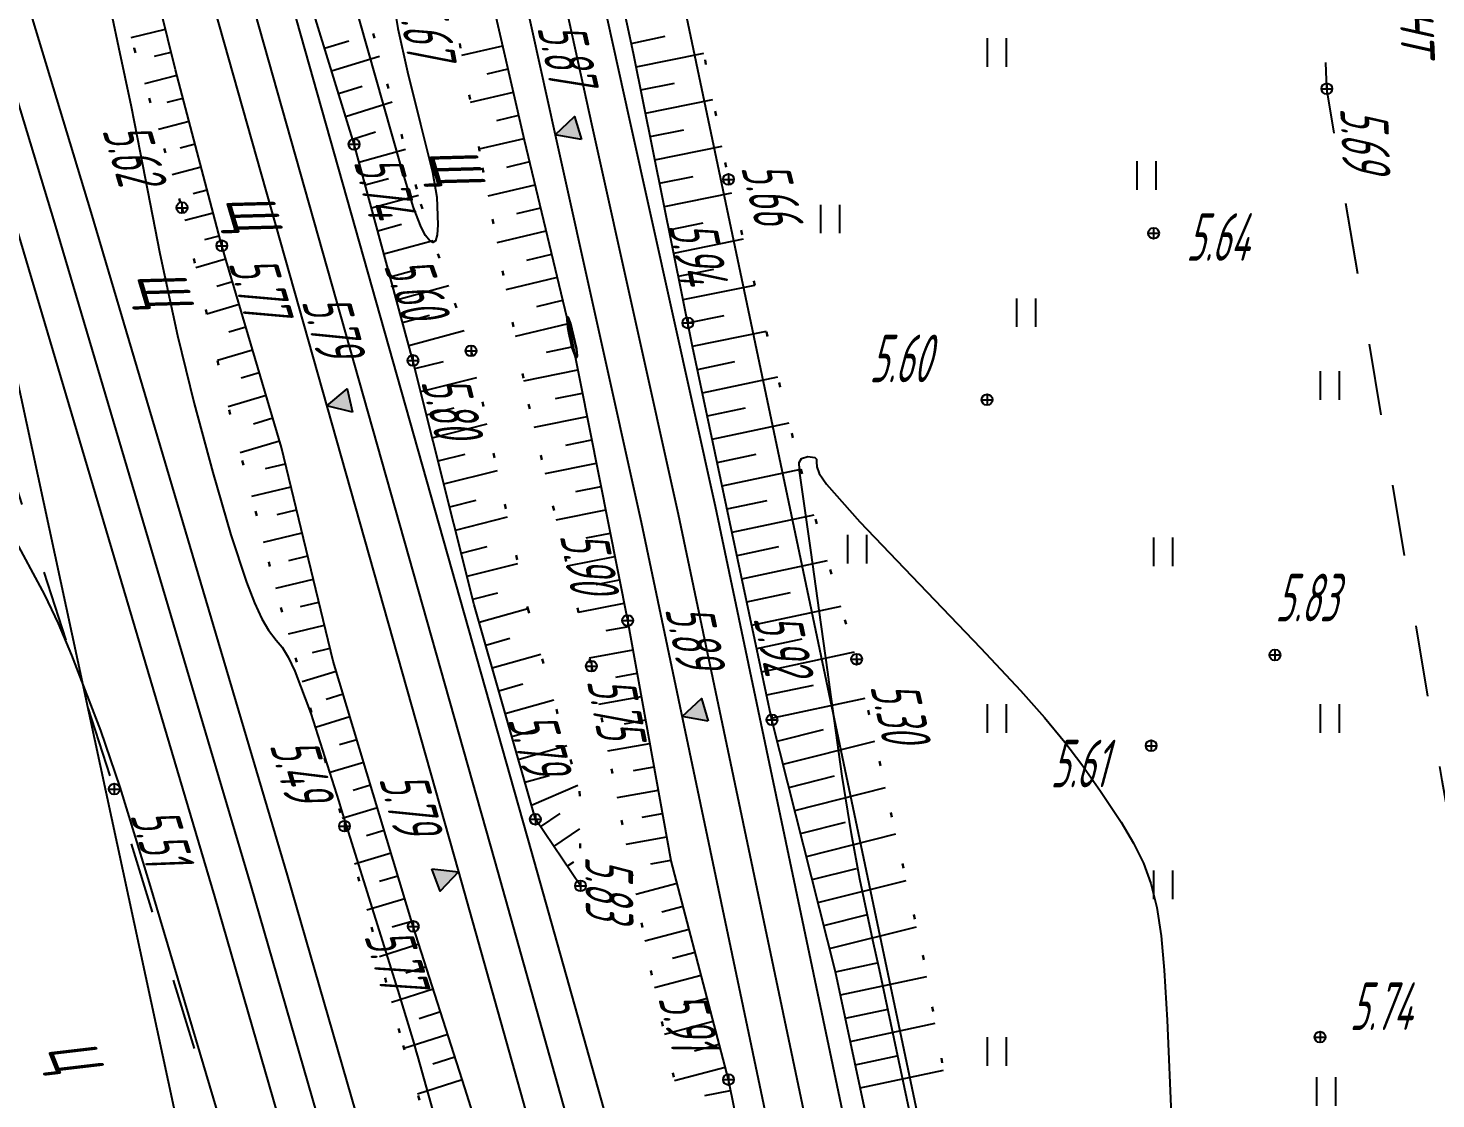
# Model space of a CAD drawing. Extents: x 1233805 to 1234355, y 654698 to 655114.
# Drawn here: x 1234130.01 to 1234159.61, y 654829.59 to 654852.1 of the extents above; entities that cross this region are included whole.
import ezdxf

# ---------------------------------------------------------------- set-up
doc = ezdxf.new("R2010")
doc.units = 0
doc.linetypes.add('ИИDash_15_15', pattern=[3, 1.5, -1.5])
doc.linetypes.add('ИИDot', pattern=[1, 0, -1])
for name, color, linetype, lineweight in [('ИИ_ГОРИЗОНТАЛИ_ОСН', 32, 'Continuous', 25), ('ИИ_ГОРИЗОНТАЛИ_УТОЛЩ', 32, 'Continuous', 30), ('ИИ_ДОРОГИ_АД', 7, 'Continuous', 25), ('ИИ_ДОРОГИ_ЖД', 7, 'Continuous', 25), ('ИИ_КАБЕЛЬ_СВЯЗИ', 212, 'Continuous', 25), ('ИИ_ОТКОС', 7, 'Continuous', 25), ('ИИ_ОТМЕТКИ', 7, 'Continuous', 25), ('ИИ_УГОДЬЯ', 7, 'Continuous', 25), ('ИИ_ЭЛЕКТРОКАБЕЛЬ_НН', 240, 'Continuous', 25)]:
    doc.layers.add(name, color=color, linetype=linetype, lineweight=lineweight)
doc.styles.add('VNIPISIMPLEXCUR', font='simplex.shx', dxfattribs={"width": 0.8, "oblique": 15})
doc.styles.add('ГОСТ 2.304 КУРСИВ', font='cs_gost2304.shx', dxfattribs={"oblique": 15})
doc.linetypes.add('ИИ051193', pattern='A,4,-2,[22,3dservice.shx,S=1,R=0,X=0,Y=0],8,[22,3dservice.shx,S=1,R=180,X=0,Y=0],-2,4', length=20)
doc.linetypes.add('ИИ05133', pattern='A,4,[4,3dservice.shx,S=0.7,R=0,X=0,Y=0],4,-2', length=10)
doc.linetypes.add('ИИ05155', pattern='A,0,[41,3dservice.shx,S=3,R=0,X=0,Y=0],-12', length=12)

# ---------------------------------------------------------------- blocks, each defined once
blk = doc.blocks.new('ИИ05401')
at = {"color": 0, "linetype": 'Continuous', "lineweight": 25}
for points in [[(-0.4, 1.2), (-0.4, 0)], [(0.4, 1.2), (0.4, 0)]]:
    blk.add_lwpolyline(points, dxfattribs=at)
blk = doc.blocks.new('PICKET')
at = {"color": 0, "linetype": 'Continuous', "lineweight": 25}
for p, q in [((-0.23, 0), (0.23, 0)), ((0, 0.23), (0, -0.23))]:
    blk.add_line(p, q, dxfattribs=at)
blk.add_circle((0, 0), 0.23, dxfattribs=at)
at = {"color": 0, "linetype": 'Continuous', "style": 'VNIPISIMPLEXCUR', "oblique": 15, "width": 0.8}
blk.add_attdef('OTMETKA', (1.25, 0.3), '', height=2, dxfattribs=at)
at = {"color": 8, "linetype": 'Continuous', "style": 'VNIPISIMPLEXCUR', "oblique": 15, "width": 0.8, "flags": 1}
blk.add_attdef('NOMER', (1.25, -2.7), '', height=2, dxfattribs=at)
blk = doc.blocks.new('ИИ05025')
at = {"linetype": 'Continuous', "lineweight": 25}
blk.add_hatch(color=0, dxfattribs=at).paths.add_polyline_path([(0.5, 1), (0, 0), (-0.5, 1)])
at = {"color": 0, "linetype": 'Continuous', "lineweight": 25}
blk.add_lwpolyline([(0.5, 1), (0, 0), (-0.5, 1)], close=True, dxfattribs=at)
at = {"color": 0, "linetype": 'Continuous', "style": 'VNIPISIMPLEXCUR', "oblique": 15, "width": 0.8}
blk.add_attdef('HEIGHT', (1.2, 0), '', height=2, dxfattribs=at)

msp = doc.modelspace()

# ---------------------------------------------------------------- linework, layer by layer
at = {"layer": 'ИИ_ГОРИЗОНТАЛИ_ОСН', "elevation": 5.5, "flags": 128}
for points in [[(1234137.641, 654852.945), (1234137.785, 654852.091), (1234137.983, 654851.174), (1234138.259, 654850.079), (1234138.267, 654850.047), (1234138.513, 654849.071), (1234138.601, 654848.539), (1234138.624, 654847.961), (1234138.607, 654847.75), (1234138.572, 654847.625), (1234138.521, 654847.587), (1234138.452, 654847.624), (1234138.366, 654847.735), (1234138.27, 654847.912), (1234138.112, 654848.323), (1234137.832, 654849.256), (1234137.832, 654849.256), (1234136.812, 654852.863)], [(1234131.779, 654852.327), (1234131.91, 654851.693), (1234132.178, 654850.45), (1234132.363, 654849.481), (1234132.777, 654847.361), (1234133.154, 654845.636), (1234133.504, 654844.204), (1234133.891, 654842.754), (1234134.274, 654841.446), (1234134.603, 654840.445), (1234134.769, 654840.012), (1234134.922, 654839.679), (1234135.064, 654839.437), (1234135.228, 654839.232), (1234135.348, 654839.085), (1234135.477, 654838.871), (1234135.618, 654838.574), (1234135.951, 654837.686), (1234136.543, 654835.834), (1234136.594, 654835.668), (1234136.92, 654834.621), (1234137.062, 654834.169), (1234137.785, 654831.863), (1234138.117, 654830.758), (1234138.169, 654830.578), (1234138.197, 654830.486), (1234138.562, 654829.179)], [(1234134.891, 654826.297), (1234132.56, 654834.128), (1234131.943, 654836.14), (1234131.537, 654837.328), (1234130.932, 654838.916), (1234130.647, 654839.581), (1234130.363, 654840.183), (1234129.67, 654841.473), (1234129.17, 654842.39), (1234128.867, 654843.024), (1234128.676, 654843.524), (1234128.465, 654844.199), (1234128.196, 654845.049), (1234127.923, 654845.771), (1234127.61, 654846.483), (1234127.093, 654847.581), (1234126.302, 654849.269), (1234125.705, 654850.637), (1234125.101, 654852.167)], [(1234148.703, 654828.569), (1234148.214, 654830.85), (1234147.906, 654832.297), (1234147.771, 654832.922), (1234147.499, 654834.203), (1234147.319, 654835.158), (1234147.127, 654836.371), (1234146.864, 654838.241), (1234146.821, 654838.553), (1234146.639, 654839.861), (1234146.47, 654841.074), (1234146.34, 654842.004), (1234146.34, 654842.004), (1234146.228, 654842.79), (1234146.224, 654842.815), (1234146.22, 654842.964), (1234146.268, 654843.051), (1234146.4, 654843.09), (1234146.553, 654843.067), (1234146.583, 654843.036), (1234146.586, 654842.975), (1234146.589, 654842.874), (1234146.644, 654842.731), (1234146.798, 654842.512), (1234147.499, 654841.72), (1234148.746, 654840.414), (1234150.041, 654839.062), (1234150.87, 654838.172), (1234151.377, 654837.6), (1234151.802, 654837.086), (1234152.161, 654836.616), (1234152.553, 654836.058), (1234152.585, 654836.011), (1234152.612, 654835.971), (1234152.991, 654835.405), (1234153.251, 654834.965), (1234153.457, 654834.538), (1234153.612, 654834.116), (1234153.739, 654833.611), (1234153.831, 654833.014), (1234153.897, 654832.291), (1234153.955, 654831.238), (1234154.049, 654829.097)]]:
    msp.add_lwpolyline(points, dxfattribs=at)
at = {"layer": 'ИИ_ГОРИЗОНТАЛИ_УТОЛЩ', "elevation": 6, "flags": 128}
msp.add_lwpolyline([(1234141.359, 654845.81), (1234141.386, 654845.654), (1234141.393, 654845.616), (1234141.397, 654845.598), (1234141.445, 654845.374), (1234141.525, 654845.168), (1234141.541, 654845.169), (1234141.55, 654845.203), (1234141.539, 654845.351), (1234141.412, 654845.886), (1234141.365, 654846.011), (1234141.349, 654846.029), (1234141.341, 654846.016), (1234141.34, 654845.963), (1234141.348, 654845.888), (1234141.359, 654845.81)], close=True, dxfattribs=at)
at = {"layer": 'ИИ_ДОРОГИ_АД', "linetype": 'ИИDash_15_15', "flags": 128}
for points in [[(1234186.499, 654772.43), (1234185.087, 654775.837), (1234182.653, 654779.993), (1234178.607, 654786.162), (1234174.411, 654792.016), (1234171.249, 654796.889), (1234169.627, 654799.628), (1234166.927, 654805.767), (1234165.406, 654809.475), (1234163.969, 654814.629), (1234161.815, 654824.807), (1234159.735, 654836.277), (1234157.314, 654850.821), (1234157.022, 654857.684), (1234157.635, 654863.288), (1234157.669, 654867.693), (1234155.678, 654883.81), (1234154.898, 654887.395), (1234153.73, 654892.278), (1234151.987, 654901.674), (1234147.064, 654917.772), (1234146.616, 654918.416), (1234145.971, 654918.763)], [(1234126.689, 654829.676), (1234127.329, 654829.972), (1234126.461, 654834.29), (1234126.777, 654834.512), (1234127.586, 654835.242), (1234127.29, 654837.879), (1234127.963, 654838.038), (1234125.426, 654845.827), (1234121.162, 654859.631), (1234118.578, 654867.881), (1234117.484, 654867.484), (1234116.967, 654867.881), (1234114.14, 654876.439), (1234115.869, 654876.956), (1234115.273, 654879.282), (1234114.57, 654879.467), (1234113.645, 654880.942), (1234113.021, 654884.241), (1234113.94, 654884.788), (1234112.99, 654888.387), (1234114.879, 654888.946), (1234116.065, 654888.425), (1234118.629, 654878.4), (1234120.638, 654871.643), (1234123.012, 654863.843), (1234125.938, 654854.842), (1234128.862, 654845.213), (1234131.822, 654836.098), (1234135.471, 654824.271), (1234140.427, 654806.922), (1234142.885, 654797.638), (1234146.516, 654784.081), (1234150.041, 654771.441), (1234150.666, 654769.382), (1234150.897, 654767.608), (1234151.142, 654764.927), (1234152.168, 654751.971), (1234152.086, 654749.149), (1234150.241, 654749.149), (1234149.545, 654748.878), (1234149.287, 654747.691), (1234149.485, 654744.069), (1234150.31, 654734.021), (1234151.83, 654725.792), (1234152.363, 654719.609), (1234152.756, 654716.684), (1234153.087, 654713.292), (1234153.459, 654712.216), (1234154.038, 654711.513), (1234154.765, 654711.141), (1234155.983, 654711.024), (1234158.109, 654711.076), (1234164.149, 654711.529)]]:
    msp.add_lwpolyline(points, dxfattribs=at)
at = {"layer": 'ИИ_ДОРОГИ_ЖД', "linetype": 'ИИ05155', "flags": 128}
for points in [[(1234090.712, 655090.808), (1234093.741, 655075.876), (1234104.948, 655021.616), (1234109.127, 655001.687), (1234114.106, 654978.19), (1234119.616, 654952.357), (1234126.248, 654921.604), (1234130.95, 654899.942), (1234134.747, 654882.449), (1234136.783, 654873.223), (1234139.499, 654860.776), (1234141.869, 654850.023), (1234143.675, 654841.878), (1234147.286, 654824.697), (1234148.295, 654819.48), (1234149.532, 654812.897), (1234150.698, 654806.239), (1234152.247, 654797.266), (1234153.494, 654789.439), (1234154.266, 654784.368), (1234154.823, 654780.852), (1234155.556, 654775.999), (1234156.926, 654767.199)], [(1234083.906, 655090.311), (1234085.132, 655083.775), (1234087.8, 655070.028), (1234090.594, 655056.344), (1234096.117, 655029.026), (1234101.619, 655001.66), (1234107.135, 654974.217), (1234112.573, 654947.012), (1234115.345, 654933.295), (1234123.96, 654892.334), (1234127.117, 654878.774), (1234131.214, 654865.054), (1234132.49, 654860.512), (1234134.003, 654855.173), (1234139.822, 654834.577), (1234145.299, 654815.09), (1234150.807, 654794.72), (1234152.267, 654789.42), (1234153.005, 654786.618), (1234153.498, 654784.561), (1234154.057, 654782.147), (1234154.624, 654779.497), (1234155.227, 654776.558), (1234155.964, 654772.714), (1234156.926, 654767.204), (1234157.633, 654762.526), (1234159.204, 654752.284), (1234159.779, 654748.676), (1234160.771, 654742.313), (1234161.916, 654735.004), (1234163.48, 654724.746)], [(1234116.703, 654895.026), (1234117.884, 654890.683), (1234120.817, 654880.456), (1234125.957, 654863.155), (1234128.162, 654855.915), (1234130.565, 654847.997), (1234134.692, 654834.066), (1234138.925, 654819.41), (1234140.64, 654813.158), (1234144.287, 654799.907), (1234148.569, 654784.148), (1234151.118, 654774.862), (1234155.195, 654760.234), (1234157.779, 654750.92), (1234158.424, 654748.494), (1234159.125, 654745.799), (1234160.408, 654740.598), (1234161.345, 654736.214), (1234161.965, 654733.178), (1234162.686, 654729.383), (1234163.478, 654724.756), (1234165.395, 654712.747), (1234165.679, 654710.943)]]:
    msp.add_lwpolyline(points, dxfattribs=at)
at = {"layer": 'ИИ_ДОРОГИ_ЖД'}
for points in [[(1234091.501, 655090.918), (1234094.52, 655076.035), (1234105.726, 655021.778), (1234109.905, 655001.851), (1234114.884, 654978.356), (1234120.393, 654952.523), (1234127.025, 654921.772), (1234131.726, 654900.11), (1234135.523, 654882.619), (1234137.559, 654873.394), (1234140.276, 654860.946), (1234142.645, 654850.195), (1234144.452, 654842.046), (1234148.065, 654824.854), (1234149.076, 654819.629), (1234150.314, 654813.039), (1234151.481, 654806.375), (1234153.031, 654797.396), (1234154.279, 654789.561), (1234155.052, 654784.49), (1234155.608, 654780.973), (1234156.342, 654776.12), (1234157.71, 654767.332)], [(1234089.923, 655090.698), (1234092.962, 655075.716), (1234104.169, 655021.454), (1234108.349, 655001.523), (1234113.329, 654978.025), (1234118.838, 654952.19), (1234121.851, 654938.176), (1234125.471, 654921.436), (1234130.173, 654899.773), (1234133.97, 654882.279), (1234136.006, 654873.053), (1234138.723, 654860.605), (1234141.092, 654849.852), (1234142.897, 654841.711), (1234146.507, 654824.539), (1234147.514, 654819.331), (1234148.75, 654812.755), (1234149.915, 654806.102), (1234151.462, 654797.135), (1234152.708, 654789.316), (1234153.481, 654784.246), (1234154.037, 654780.73), (1234154.77, 654775.879), (1234156.141, 654767.076)], [(1234116.124, 654933.456), (1234124.736, 654892.506), (1234127.886, 654878.978), (1234131.978, 654865.275), (1234133.255, 654860.728), (1234134.768, 654855.389), (1234140.587, 654834.793), (1234146.065, 654815.301), (1234151.574, 654794.929), (1234153.034, 654789.627), (1234153.776, 654786.811), (1234154.272, 654784.743), (1234154.833, 654782.32), (1234155.403, 654779.66), (1234156.006, 654776.712), (1234156.746, 654772.857), (1234157.71, 654767.332), (1234158.419, 654762.646), (1234159.989, 654752.409), (1234160.565, 654748.8), (1234161.557, 654742.436), (1234162.702, 654735.126), (1234164.266, 654724.866)], [(1234114.566, 654933.135), (1234123.184, 654892.162), (1234126.349, 654878.57), (1234130.451, 654864.832), (1234131.725, 654860.296), (1234133.238, 654854.956), (1234139.056, 654834.362), (1234144.533, 654814.879), (1234150.04, 654794.511), (1234151.499, 654789.213), (1234152.234, 654786.424), (1234152.724, 654784.378), (1234153.281, 654781.974), (1234153.846, 654779.334), (1234154.447, 654776.403), (1234155.182, 654772.571), (1234156.141, 654767.076), (1234156.847, 654762.406), (1234158.418, 654752.159), (1234158.994, 654748.552), (1234159.986, 654742.19), (1234161.13, 654734.883), (1234162.694, 654724.626)], [(1234117.47, 654895.234), (1234118.65, 654890.897), (1234121.58, 654880.679), (1234126.719, 654863.384), (1234128.922, 654856.146), (1234131.326, 654848.225), (1234135.455, 654834.29), (1234139.69, 654819.626), (1234141.407, 654813.368), (1234145.054, 654800.116), (1234149.336, 654784.357), (1234151.885, 654775.074), (1234155.961, 654760.446), (1234158.547, 654751.124), (1234159.193, 654748.696), (1234159.896, 654745.994), (1234161.183, 654740.776), (1234162.124, 654736.377), (1234162.745, 654733.332), (1234163.469, 654729.525), (1234164.263, 654724.886), (1234166.18, 654712.872), (1234166.476, 654710.994)], [(1234115.936, 654894.817), (1234117.118, 654890.469), (1234120.054, 654880.233), (1234125.196, 654862.926), (1234127.401, 654855.683), (1234129.803, 654847.769), (1234133.929, 654833.843), (1234138.159, 654819.195), (1234139.873, 654812.948), (1234143.52, 654799.697), (1234147.802, 654783.938), (1234150.352, 654774.65), (1234154.429, 654760.021), (1234157.011, 654750.716), (1234157.656, 654748.292), (1234158.355, 654745.603), (1234159.633, 654740.419), (1234160.567, 654736.052), (1234161.185, 654733.024), (1234161.904, 654729.242), (1234162.694, 654724.626), (1234164.61, 654712.623), (1234164.882, 654710.892)]]:
    msp.add_lwpolyline(points, dxfattribs=at)
at = {"layer": 'ИИ_КАБЕЛЬ_СВЯЗИ', "linetype": 'ИИ05133', "flags": 128}
msp.add_lwpolyline([(1234093.557, 654957.838), (1234120.737, 654959.921), (1234136.158, 654888.894), (1234151.947, 654813.869), (1234159.658, 654769.277), (1234148.525, 654766.836), (1234160.687, 654721.894), (1234162.284, 654710.725)], dxfattribs=at)
at = {"layer": 'ИИ_ОТКОС'}
for p, q in [((1234132.174, 654851.897, 5.499), (1234132.899, 654852.076, 5.499)), ((1234136.241, 654851.674, 5.826), (1234136.752, 654851.831, 5.826)), ((1234139.13, 654851.526, 5.862), (1234139.993, 654851.724, 5.862)), ((1234142.691, 654851.775, 5.578), (1234143.403, 654851.928, 5.578)), ((1234132.667, 654851.505, 5.499), (1234133.018, 654851.591, 5.499)), ((1234136.388, 654851.196, 5.826), (1234137.397, 654851.507, 5.826)), ((1234142.793, 654851.285, 5.578), (1234144.214, 654851.572, 5.578)), ((1234132.462, 654850.929, 5.499), (1234133.14, 654851.107, 5.499)), ((1234139.662, 654851.135, 5.862), (1234140.105, 654851.237, 5.862)), ((1234136.536, 654850.718, 5.826), (1234137.034, 654850.872, 5.826)), ((1234142.892, 654850.796, 5.578), (1234143.601, 654850.939, 5.578)), ((1234132.936, 654850.538, 5.499), (1234133.267, 654850.625, 5.499)), ((1234136.683, 654850.24, 5.826), (1234137.667, 654850.544, 5.826)), ((1234139.311, 654850.542, 5.862), (1234140.217, 654850.75, 5.862)), ((1234142.991, 654850.306, 5.578), (1234144.406, 654850.592, 5.578)), ((1234139.865, 654850.157, 5.862), (1234140.329, 654850.263, 5.862)), ((1234132.749, 654849.973, 5.499), (1234133.393, 654850.142, 5.499)), ((1234136.83, 654849.763, 5.826), (1234137.316, 654849.913, 5.826)), ((1234143.089, 654849.816, 5.578), (1234143.796, 654849.959, 5.578)), ((1234133.206, 654849.577, 5.499), (1234133.52, 654849.66, 5.499)), ((1234139.492, 654849.558, 5.862), (1234140.44, 654849.776, 5.862)), ((1234143.188, 654849.326, 5.578), (1234144.598, 654849.611, 5.578)), ((1234136.965, 654849.281, 5.826), (1234137.946, 654849.548, 5.826)), ((1234133.036, 654849.017, 5.499), (1234133.647, 654849.177, 5.499)), ((1234140.071, 654849.174, 5.862), (1234140.556, 654849.29, 5.862)), ((1234137.096, 654848.799, 5.826), (1234137.589, 654848.933, 5.826)), ((1234139.68, 654848.567, 5.862), (1234140.672, 654848.804, 5.862)), ((1234143.287, 654848.837, 5.578), (1234143.99, 654848.979, 5.578)), ((1234133.477, 654848.616, 5.499), (1234133.774, 654848.694, 5.499)), ((1234137.228, 654848.316, 5.826), (1234138.215, 654848.585, 5.826)), ((1234143.386, 654848.347, 5.578), (1234144.804, 654848.633, 5.578)), ((1234133.307, 654848.056, 5.499), (1234133.901, 654848.212, 5.499)), ((1234140.282, 654848.197, 5.862), (1234140.788, 654848.318, 5.862)), ((1234137.359, 654847.834, 5.826), (1234137.863, 654847.971, 5.826)), ((1234143.485, 654847.857, 5.578), (1234144.205, 654848.003, 5.578)), ((1234133.724, 654847.649, 5.499), (1234134.027, 654847.729, 5.499)), ((1234137.49, 654847.352, 5.826), (1234138.529, 654847.634, 5.826)), ((1234139.871, 654847.586, 5.862), (1234140.904, 654847.832, 5.862)), ((1234143.584, 654847.367, 5.578), (1234145.047, 654847.663, 5.578)), ((1234133.537, 654847.064, 5.499), (1234134.163, 654847.249, 5.499)), ((1234140.493, 654847.22, 5.862), (1234141.02, 654847.346, 5.862)), ((1234137.621, 654846.869, 5.826), (1234138.156, 654847.015, 5.826)), ((1234143.682, 654846.878, 5.578), (1234144.425, 654847.027, 5.578)), ((1234133.977, 654846.674, 5.499), (1234134.304, 654846.771, 5.499)), ((1234137.752, 654846.387, 5.826), (1234138.853, 654846.686, 5.826)), ((1234140.062, 654846.604, 5.862), (1234141.136, 654846.86, 5.862)), ((1234143.781, 654846.388, 5.578), (1234145.289, 654846.692, 5.578)), ((1234140.705, 654846.243, 5.862), (1234141.252, 654846.374, 5.862)), ((1234133.764, 654846.09, 5.499), (1234134.446, 654846.292, 5.499)), ((1234137.884, 654845.904, 5.826), (1234138.449, 654846.058, 5.826)), ((1234134.232, 654845.709, 5.499), (1234134.587, 654845.814, 5.499)), ((1234140.253, 654845.622, 5.862), (1234141.368, 654845.888, 5.862)), ((1234143.88, 654845.898, 5.578), (1234144.645, 654846.052, 5.578)), ((1234138.015, 654845.422, 5.826), (1234139.177, 654845.738, 5.826)), ((1234143.979, 654845.408, 5.578), (1234145.531, 654845.722, 5.578)), ((1234133.991, 654845.117, 5.499), (1234134.729, 654845.335, 5.499)), ((1234140.906, 654845.287, 5.862), (1234141.473, 654845.4, 5.862)), ((1234138.143, 654844.939, 5.826), (1234138.741, 654845.089, 5.826)), ((1234140.435, 654844.684, 5.862), (1234141.57, 654844.909, 5.862)), ((1234144.083, 654844.92, 5.578), (1234144.865, 654845.086, 5.578)), ((1234134.487, 654844.743, 5.499), (1234134.87, 654844.857, 5.499)), ((1234138.265, 654844.454, 5.826), (1234139.447, 654844.751, 5.826)), ((1234144.187, 654844.431, 5.578), (1234145.769, 654844.767, 5.578)), ((1234134.217, 654844.143, 5.499), (1234135.012, 654844.378, 5.499)), ((1234141.099, 654844.307, 5.862), (1234141.668, 654844.419, 5.862)), ((1234138.386, 654843.969, 5.826), (1234138.97, 654844.115, 5.826)), ((1234144.29, 654843.942, 5.578), (1234145.09, 654844.112, 5.578)), ((1234134.748, 654843.78, 5.499), (1234135.154, 654843.9, 5.499)), ((1234138.508, 654843.484, 5.826), (1234139.661, 654843.774, 5.826)), ((1234140.647, 654843.707, 5.862), (1234141.765, 654843.929, 5.862)), ((1234144.394, 654843.453, 5.578), (1234146.011, 654843.797, 5.578)), ((1234134.468, 654843.177, 5.499), (1234135.295, 654843.421, 5.499)), ((1234141.313, 654843.33, 5.862), (1234141.862, 654843.439, 5.862)), ((1234138.63, 654842.999, 5.826), (1234139.199, 654843.142, 5.826)), ((1234144.498, 654842.965, 5.578), (1234145.315, 654843.138, 5.578)), ((1234135.002, 654842.837, 5.499), (1234135.42, 654842.938, 5.499)), ((1234140.88, 654842.735, 5.862), (1234141.959, 654842.949, 5.862)), ((1234144.602, 654842.476, 5.578), (1234146.254, 654842.827, 5.578)), ((1234138.752, 654842.514, 5.826), (1234139.876, 654842.797, 5.826)), ((1234134.71, 654842.253, 5.499), (1234135.537, 654842.453, 5.499)), ((1234141.527, 654842.354, 5.862), (1234142.056, 654842.459, 5.862)), ((1234135.246, 654841.869, 5.499), (1234135.655, 654841.968, 5.499)), ((1234138.873, 654842.029, 5.826), (1234139.428, 654842.169, 5.826)), ((1234141.114, 654841.762, 5.862), (1234142.154, 654841.969, 5.862)), ((1234144.706, 654841.987, 5.578), (1234145.55, 654842.167, 5.578)), ((1234138.995, 654841.544, 5.826), (1234140.091, 654841.82, 5.826)), ((1234144.81, 654841.499, 5.578), (1234146.536, 654841.865, 5.578)), ((1234134.962, 654841.287, 5.499), (1234135.772, 654841.484, 5.499)), ((1234141.741, 654841.377, 5.862), (1234142.251, 654841.479, 5.862)), ((1234139.117, 654841.059, 5.826), (1234139.658, 654841.195, 5.826)), ((1234144.914, 654841.01, 5.578), (1234145.795, 654841.197, 5.578)), ((1234135.489, 654840.902, 5.499), (1234135.89, 654840.999, 5.499)), ((1234139.239, 654840.575, 5.826), (1234140.306, 654840.842, 5.826)), ((1234141.347, 654840.79, 5.862), (1234142.348, 654840.989, 5.862)), ((1234145.017, 654840.521, 5.578), (1234146.818, 654840.904, 5.578)), ((1234135.215, 654840.322, 5.499), (1234136.008, 654840.514, 5.499)), ((1234141.955, 654840.401, 5.862), (1234142.445, 654840.498, 5.862)), ((1234139.361, 654840.09, 5.826), (1234139.887, 654840.222, 5.826)), ((1234145.121, 654840.032, 5.578), (1234146.04, 654840.228, 5.578)), ((1234135.734, 654839.934, 5.499), (1234136.125, 654840.029, 5.499)), ((1234139.494, 654839.608, 5.826), (1234140.513, 654839.898, 5.826)), ((1234141.581, 654839.818, 5.862), (1234142.542, 654840.008, 5.862)), ((1234145.225, 654839.544, 5.578), (1234147.1, 654839.942, 5.578)), ((1234135.483, 654839.36, 5.499), (1234136.243, 654839.544, 5.499)), ((1234139.631, 654839.127, 5.826), (1234140.14, 654839.272, 5.826)), ((1234142.166, 654839.432, 5.862), (1234142.638, 654839.518, 5.862)), ((1234145.329, 654839.055, 5.578), (1234146.285, 654839.258, 5.578)), ((1234135.992, 654838.97, 5.499), (1234136.36, 654839.059, 5.499)), ((1234141.81, 654838.86, 5.862), (1234142.727, 654839.026, 5.862)), ((1234145.433, 654838.566, 5.578), (1234147.383, 654838.981, 5.578)), ((1234139.768, 654838.646, 5.826), (1234140.786, 654838.937, 5.826)), ((1234135.774, 654838.362, 5.499), (1234136.489, 654838.577, 5.499)), ((1234142.365, 654838.453, 5.862), (1234142.816, 654838.534, 5.862)), ((1234136.274, 654837.991, 5.499), (1234136.633, 654838.099, 5.499)), ((1234139.905, 654838.165, 5.826), (1234140.414, 654838.311, 5.826)), ((1234145.537, 654838.078, 5.578), (1234146.519, 654838.286, 5.578)), ((1234140.042, 654837.685, 5.826), (1234141.059, 654837.975, 5.826)), ((1234142.009, 654837.881, 5.862), (1234142.905, 654838.043, 5.862)), ((1234145.641, 654837.589, 5.578), (1234147.611, 654838.008, 5.578)), ((1234136.054, 654837.403, 5.499), (1234136.777, 654837.622, 5.499)), ((1234142.549, 654837.471, 5.862), (1234142.994, 654837.551, 5.862)), ((1234140.179, 654837.204, 5.826), (1234140.688, 654837.349, 5.826)), ((1234145.761, 654837.104, 5.578), (1234146.733, 654837.349, 5.578)), ((1234136.557, 654837.034, 5.499), (1234136.921, 654837.144, 5.499)), ((1234140.316, 654836.723, 5.826), (1234141.333, 654837.013, 5.826)), ((1234142.201, 654836.9, 5.862), (1234143.083, 654837.059, 5.862)), ((1234145.883, 654836.62, 5.578), (1234147.813, 654837.106, 5.578)), ((1234136.333, 654836.445, 5.499), (1234137.066, 654836.666, 5.499)), ((1234140.453, 654836.242, 5.826), (1234140.961, 654836.387, 5.826)), ((1234142.734, 654836.489, 5.862), (1234143.172, 654836.568, 5.862)), ((1234146.005, 654836.135, 5.578), (1234146.964, 654836.377, 5.578)), ((1234136.841, 654836.077, 5.499), (1234137.21, 654836.189, 5.499)), ((1234140.591, 654835.761, 5.826), (1234141.569, 654836.181, 5.826)), ((1234142.392, 654835.919, 5.862), (1234143.261, 654836.076, 5.862)), ((1234146.127, 654835.651, 5.578), (1234148.032, 654836.13, 5.578)), ((1234136.612, 654835.487, 5.499), (1234137.354, 654835.711, 5.499)), ((1234140.782, 654835.306, 5.826), (1234141.195, 654835.585, 5.826)), ((1234142.919, 654835.506, 5.862), (1234143.35, 654835.584, 5.862)), ((1234146.25, 654835.166, 5.578), (1234147.195, 654835.404, 5.578)), ((1234137.121, 654835.12, 5.499), (1234137.498, 654835.233, 5.499)), ((1234141.063, 654834.892, 5.826), (1234141.612, 654835.264, 5.826)), ((1234146.372, 654834.682, 5.578), (1234148.251, 654835.155, 5.578)), ((1234142.583, 654834.938, 5.862), (1234143.439, 654835.093, 5.862)), ((1234136.874, 654834.524, 5.499), (1234137.642, 654834.755, 5.499)), ((1234141.343, 654834.478, 5.826), (1234141.48, 654834.571, 5.826)), ((1234143.103, 654834.524, 5.862), (1234143.528, 654834.601, 5.862)), ((1234137.394, 654834.16, 5.499), (1234137.786, 654834.278, 5.499)), ((1234146.494, 654834.197, 5.578), (1234147.427, 654834.432, 5.578)), ((1234142.787, 654833.891, 5.862), (1234143.654, 654834.118, 5.862)), ((1234146.616, 654833.713, 5.578), (1234148.469, 654834.18, 5.578)), ((1234137.132, 654833.559, 5.499), (1234137.93, 654833.8, 5.499)), ((1234143.332, 654833.517, 5.862), (1234143.78, 654833.634, 5.862)), ((1234146.738, 654833.228, 5.578), (1234147.658, 654833.46, 5.578)), ((1234137.667, 654833.2, 5.499), (1234138.074, 654833.322, 5.499)), ((1234142.979, 654832.908, 5.862), (1234143.907, 654833.151, 5.862)), ((1234146.86, 654832.744, 5.578), (1234148.688, 654833.204, 5.578)), ((1234137.394, 654832.581, 5.499), (1234138.224, 654832.846, 5.499)), ((1234143.554, 654832.542, 5.862), (1234144.033, 654832.667, 5.862)), ((1234146.982, 654832.259, 5.578), (1234147.897, 654832.455, 5.578)), ((1234137.949, 654832.235, 5.499), (1234138.376, 654832.371, 5.499)), ((1234143.178, 654831.927, 5.862), (1234144.16, 654832.184, 5.862)), ((1234147.086, 654831.771, 5.578), (1234148.902, 654832.159, 5.578)), ((1234137.652, 654831.616, 5.499), (1234138.528, 654831.896, 5.499)), ((1234143.785, 654831.569, 5.862), (1234144.286, 654831.701, 5.862)), ((1234138.23, 654831.277, 5.499), (1234138.68, 654831.42, 5.499)), ((1234147.191, 654831.282, 5.578), (1234148.091, 654831.474, 5.578)), ((1234143.389, 654830.949, 5.862), (1234144.413, 654831.217, 5.862)), ((1234147.295, 654830.793, 5.578), (1234149.079, 654831.175, 5.578)), ((1234137.912, 654830.651, 5.499), (1234138.832, 654830.945, 5.499)), ((1234144.017, 654830.597, 5.862), (1234144.54, 654830.734, 5.862)), ((1234138.519, 654830.321, 5.499), (1234138.983, 654830.47, 5.499)), ((1234147.4, 654830.305, 5.578), (1234148.283, 654830.494, 5.578)), ((1234143.6, 654829.971, 5.862), (1234144.666, 654830.251, 5.862)), ((1234147.504, 654829.816, 5.578), (1234149.255, 654830.191, 5.578)), ((1234138.198, 654829.695, 5.499), (1234139.135, 654829.995, 5.499)), ((1234144.236, 654829.654, 5.862), (1234144.78, 654829.764, 5.862))]:
    msp.add_line(p, q, dxfattribs=at)
for points, elevation in [([(1234141.623, 654834.064), (1234140.675, 654835.465), (1234139.39, 654839.972), (1234138.1, 654845.109), (1234136.864, 654849.653), (1234134.739, 654856.543), (1234133.061, 654862.226), (1234131.849, 654866.515), (1234130.691, 654870.851), (1234129.261, 654875.762), (1234128.196, 654879.611), (1234126.879, 654885.228), (1234125.561, 654890.175), (1234123.929, 654897.453), (1234123.003, 654901.941), (1234121.999, 654907.488), (1234120.904, 654914.414), (1234119.677, 654921.184), (1234118.299, 654927.982), (1234115.512, 654941.28)], 5.826), ([(1234154.245, 654791.685), (1234153.321, 654797.687), (1234152.436, 654803.152), (1234152.002, 654807.119), (1234150.552, 654814.917), (1234149.767, 654818.707), (1234148.633, 654824.534), (1234146.982, 654832.259), (1234145.648, 654837.554), (1234143.98, 654845.402), (1234142.737, 654851.563), (1234141.274, 654858.349), (1234140.026, 654863.994), (1234139.01, 654868.78), (1234137.418, 654874.881), (1234136.059, 654881.209), (1234134.295, 654889.072), (1234132.689, 654896.682), (1234130.681, 654906.779), (1234128.548, 654916.045), (1234127.429, 654921.55), (1234126.004, 654927.913), (1234124.506, 654935.685)], 5.578), ([(1234145.123, 654823.356), (1234145.463, 654826.388), (1234144.734, 654829.992), (1234143.53, 654834.589), (1234142.615, 654839.643), (1234141.418, 654845.678), (1234140.449, 654849.739), (1234139.467, 654854.009), (1234138.665, 654858.113), (1234137.763, 654862.505), (1234136.673, 654868.815), (1234135.543, 654873.665), (1234134.845, 654877.263)], 5.862), ([(1234150.022, 654791.139), (1234149.275, 654794.551), (1234147.855, 654799.047), (1234146.858, 654802.439), (1234145.529, 654807.421), (1234144.633, 654811.345), (1234142.829, 654816.772), (1234141.964, 654820.166), (1234141.172, 654823.627), (1234139.794, 654827.911), (1234139.192, 654829.817), (1234138.107, 654833.212), (1234136.426, 654838.787), (1234135.337, 654843.28), (1234134.082, 654847.521), (1234133.11, 654851.22), (1234131.491, 654857.773), (1234129.635, 654865.161), (1234127.793, 654871.191), (1234126.25, 654876.153)], 5.499)]:
    msp.add_lwpolyline(points, dxfattribs=dict(at, elevation=elevation))
at = {"layer": 'ИИ_ОТКОС', "color": 33, "linetype": 'ИИDot', "lineweight": 30}
for points, elevation in [([(1234117.669, 654935.058), (1234119.397, 654927.696), (1234120.38, 654922.125), (1234122.46, 654912.938), (1234123.99, 654906.21), (1234125.033, 654901.101), (1234126.221, 654891.411), (1234127.712, 654886.39), (1234129.208, 654880.275), (1234131.006, 654874.891), (1234132.167, 654870.462), (1234133.572, 654864.084), (1234135.315, 654857.914), (1234136.671, 654854.102), (1234138.269, 654848.394), (1234139.323, 654845.312), (1234140.514, 654839.895), (1234141.605, 654836.053), (1234141.623, 654834.064)], 6.426), ([(1234121.916, 654931.899), (1234123.066, 654927.046), (1234123.901, 654922.976), (1234124.89, 654917.708), (1234125.482, 654912.768), (1234126.763, 654907.199), (1234128.334, 654901.025), (1234129.374, 654895.502), (1234130.42, 654889.549), (1234131.605, 654885.355), (1234132.556, 654880.811), (1234133.667, 654876.194), (1234134.939, 654870.399), (1234136.082, 654865.846), (1234137.253, 654860.01), (1234138.885, 654852.854), (1234139.566, 654849.156), (1234140.531, 654844.189), (1234141.853, 654838.682), (1234143.1, 654832.287), (1234144.718, 654824.797), (1234145.123, 654823.356)], 5.863), ([(1234127.115, 654929.146), (1234128.655, 654922.865), (1234129.656, 654916.579), (1234131.367, 654910.596), (1234132.224, 654905.183), (1234133.984, 654897.068), (1234135, 654892.277), (1234136.018, 654887.54), (1234137.325, 654881.963), (1234139.38, 654872.513), (1234141.844, 654862.025), (1234143.397, 654855.747), (1234144.734, 654848.915), (1234146.254, 654842.825), (1234147.427, 654838.829), (1234148.822, 654832.606), (1234150.536, 654823.057), (1234151.91, 654816.988), (1234152.916, 654810.14), (1234154.129, 654804.561), (1234155.207, 654796.8), (1234156.093, 654791.011)], 5.745), ([(1234124.029, 654880.707), (1234125.427, 654875.653), (1234126.579, 654871.995), (1234127.881, 654867.079), (1234128.826, 654864.55), (1234129.856, 654861.108), (1234130.17, 654859.642), (1234131.015, 654855.908), (1234132.238, 654851.674), (1234133.245, 654848.321), (1234134.234, 654844.07), (1234135.321, 654839.917), (1234136.661, 654835.319), (1234137.894, 654830.711), (1234139.842, 654824.196), (1234141.63, 654817.71), (1234143.092, 654812.161), (1234144.436, 654807.267), (1234146.267, 654801.186), (1234146.865, 654798.743), (1234147.836, 654795.267), (1234149.209, 654790.39)], 5.897)]:
    msp.add_lwpolyline(points, dxfattribs=dict(at, elevation=elevation))
at = {"layer": 'ИИ_ЭЛЕКТРОКАБЕЛЬ_НН', "linetype": 'ИИ051193', "flags": 128}
msp.add_lwpolyline([(1234104.61, 654961.649), (1234152.102, 654740.983)], dxfattribs=at)

# ---------------------------------------------------------------- block references
at = {"layer": 'ИИ_ДОРОГИ_ЖД'}
ref = msp.add_blockref('ИИ05025', (1234141.092, 654849.852, 11.736), dxfattribs=dict(at, xscale=0.4999999999999995, yscale=0.4999999999999995, zscale=0.4999999999999995, rotation=286.6730213371058))
ref.add_attrib('OTMETKA', '5.87', (1234140.71, 654852.104, 11.736), dxfattribs={"layer": '0', "linetype": 'Continuous', "height": 1, "rotation": 282.4278, "style": 'ГОСТ 2.304 КУРСИВ', "oblique": 15, "width": 0.65})
ref = msp.add_blockref('ИИ05025', (1234136.289, 654844.154, 5.785), dxfattribs=dict(at, xscale=0.4999999999999993, yscale=0.4999999999999993, zscale=0.4999999999999993, rotation=283.0613342133402))
ref.add_attrib('OTMETKA', '5.79', (1234135.758, 654846.344, 5.785), dxfattribs={"layer": '0', "linetype": 'Continuous', "height": 1, "rotation": 285.776, "style": 'ГОСТ 2.304 КУРСИВ', "oblique": 15, "width": 0.65})
ref = msp.add_blockref('ИИ05025', (1234143.757, 654837.622, 11.755), dxfattribs=dict(at, xscale=0.4999999999999995, yscale=0.4999999999999995, zscale=0.4999999999999995, rotation=286.6730213371058))
ref.add_attrib('OTMETKA', '5.89', (1234143.397, 654839.878, 11.755), dxfattribs={"layer": '0', "linetype": 'Continuous', "height": 1, "rotation": 281.8699, "style": 'ГОСТ 2.304 КУРСИВ', "oblique": 15, "width": 0.65})
ref = msp.add_blockref('ИИ05025', (1234139.056, 654834.362, 5.786), dxfattribs=dict(at, xscale=0.4999999999999993, yscale=0.4999999999999993, zscale=0.4999999999999993, rotation=110.5713394537116))
ref.add_attrib('OTMETKA', '5.79', (1234137.383, 654836.308, 5.786), dxfattribs={"layer": '0', "linetype": 'Continuous', "height": 1, "rotation": 285.776, "style": 'ГОСТ 2.304 КУРСИВ', "oblique": 15, "width": 0.65})
at = {"layer": 'ИИ_ОТМЕТКИ'}
ref = msp.add_blockref('PICKET', (1234138.885, 654852.854, 5.667), dxfattribs=dict(at, xscale=0.5, yscale=0.5, zscale=0.5))
ref.add_attrib('OTMETKA', '5.67', (1234137.771, 654852.656, 5.667), dxfattribs={"layer": '0', "color": 0, "linetype": 'Continuous', "height": 1, "rotation": 280.4322, "style": 'ГОСТ 2.304 КУРСИВ', "oblique": 15, "width": 0.65})
ref = msp.add_blockref('PICKET', (1234157.314, 654850.821, 5.691), dxfattribs=dict(at, xscale=0.5, yscale=0.5, zscale=0.5))
ref.add_attrib('OTMETKA', '5.69', (1234157.594, 654850.411, 5.691), dxfattribs={"layer": '0', "color": 0, "linetype": 'Continuous', "height": 1, "rotation": 272.4386, "style": 'ГОСТ 2.304 КУРСИВ', "oblique": 15, "width": 0.65})
ref = msp.add_blockref('PICKET', (1234133.245, 654848.321, 5.62), dxfattribs=dict(at, xscale=0.5, yscale=0.5, zscale=0.5))
ref.add_attrib('OTMETKA', '5.62', (1234131.564, 654849.945, 5.62), dxfattribs={"layer": '0', "color": 0, "linetype": 'Continuous', "height": 1, "rotation": 286.7155, "style": 'ГОСТ 2.304 КУРСИВ', "oblique": 15, "width": 0.65})
ref = msp.add_blockref('PICKET', (1234136.864, 654849.653, 5.739), dxfattribs=dict(at, xscale=0.5, yscale=0.5, zscale=0.5))
ref.add_attrib('OTMETKA', '5.74', (1234136.851, 654849.284, 5.739), dxfattribs={"layer": '0', "color": 0, "linetype": 'Continuous', "height": 1, "rotation": 285.2153, "style": 'ГОСТ 2.304 КУРСИВ', "oblique": 15, "width": 0.65})
ref = msp.add_blockref('PICKET', (1234144.734, 654848.915, 5.657), dxfattribs=dict(at, xscale=0.5, yscale=0.5, zscale=0.5))
ref.add_attrib('OTMETKA', '5.66', (1234144.995, 654849.161, 5.657), dxfattribs={"layer": '0', "color": 0, "linetype": 'Continuous', "height": 1, "rotation": 284.0161, "style": 'ГОСТ 2.304 КУРСИВ', "oblique": 15, "width": 0.65})
ref = msp.add_blockref('PICKET', (1234153.671, 654847.784, 5.636), dxfattribs=dict(at, xscale=0.5, yscale=0.5, zscale=0.5))
ref.add_attrib('OTMETKA', '5.64', (1234154.358, 654847.205, 5.636), dxfattribs={"layer": '0', "color": 0, "linetype": 'Continuous', "height": 1, "style": 'ГОСТ 2.304 КУРСИВ', "oblique": 15, "width": 0.65})
ref = msp.add_blockref('PICKET', (1234143.88, 654845.898, 5.936), dxfattribs=dict(at, xscale=0.5, yscale=0.5, zscale=0.5))
ref.add_attrib('OTMETKA', '5.94', (1234143.471, 654847.948, 5.936), dxfattribs={"layer": '0', "color": 0, "linetype": 'Continuous', "height": 1, "rotation": 281.408, "style": 'ГОСТ 2.304 КУРСИВ', "oblique": 15, "width": 0.65})
ref = msp.add_blockref('PICKET', (1234134.082, 654847.521, 5.771), dxfattribs=dict(at, xscale=0.5, yscale=0.5, zscale=0.5))
ref.add_attrib('OTMETKA', '5.77', (1234134.219, 654847.149, 5.771), dxfattribs={"layer": '0', "color": 0, "linetype": 'Continuous', "height": 1, "rotation": 286.4837, "style": 'ГОСТ 2.304 КУРСИВ', "oblique": 15, "width": 0.65})
ref = msp.add_blockref('PICKET', (1234139.323, 654845.312, 5.599), dxfattribs=dict(at, xscale=0.5, yscale=0.5, zscale=0.5))
ref.add_attrib('OTMETKA', '5.60', (1234137.484, 654847.098, 5.599), dxfattribs={"layer": '0', "color": 0, "linetype": 'Continuous', "height": 1, "rotation": 288.8817, "style": 'ГОСТ 2.304 КУРСИВ', "oblique": 15, "width": 0.65})
ref = msp.add_blockref('PICKET', (1234150.171, 654844.284, 5.597), dxfattribs=dict(at, xscale=0.5, yscale=0.5, zscale=0.5))
ref.add_attrib('OTMETKA', '5.60', (1234147.697, 654844.652, 5.597), dxfattribs={"layer": '0', "color": 0, "linetype": 'Continuous', "height": 1, "style": 'ГОСТ 2.304 КУРСИВ', "oblique": 15, "width": 0.65})
ref = msp.add_blockref('PICKET', (1234138.1, 654845.109, 5.795), dxfattribs=dict(at, xscale=0.5, yscale=0.5, zscale=0.5))
ref.add_attrib('OTMETKA', '5.80', (1234138.268, 654844.659, 5.795), dxfattribs={"layer": '0', "color": 0, "linetype": 'Continuous', "height": 1, "rotation": 284.0979, "style": 'ГОСТ 2.304 КУРСИВ', "oblique": 15, "width": 0.65})
ref = msp.add_blockref('PICKET', (1234142.615, 654839.643, 5.902), dxfattribs=dict(at, xscale=0.5, yscale=0.5, zscale=0.5))
ref.add_attrib('OTMETKA', '5.90', (1234141.185, 654841.425, 5.902), dxfattribs={"layer": '0', "color": 0, "linetype": 'Continuous', "height": 1, "rotation": 281.2184, "style": 'ГОСТ 2.304 КУРСИВ', "oblique": 15, "width": 0.65})
ref = msp.add_blockref('PICKET', (1234156.222, 654838.918, 5.828), dxfattribs=dict(at, xscale=0.5, yscale=0.5, zscale=0.5))
ref.add_attrib('OTMETKA', '5.83', (1234156.23, 654839.624, 5.828), dxfattribs={"layer": '0', "color": 0, "linetype": 'Continuous', "height": 1, "style": 'ГОСТ 2.304 КУРСИВ', "oblique": 15, "width": 0.65})
ref = msp.add_blockref('PICKET', (1234145.648, 654837.554, 5.915), dxfattribs=dict(at, xscale=0.5, yscale=0.5, zscale=0.5))
ref.add_attrib('OTMETKA', '5.92', (1234145.255, 654839.688, 5.915), dxfattribs={"layer": '0', "color": 0, "linetype": 'Continuous', "height": 1, "rotation": 281.9975, "style": 'ГОСТ 2.304 КУРСИВ', "oblique": 15, "width": 0.65})
ref = msp.add_blockref('PICKET', (1234141.853, 654838.682, 5.748), dxfattribs=dict(at, xscale=0.5, yscale=0.5, zscale=0.5))
ref.add_attrib('OTMETKA', '5.75', (1234141.754, 654838.367, 5.748), dxfattribs={"layer": '0', "color": 0, "linetype": 'Continuous', "height": 1, "rotation": 281.0336, "style": 'ГОСТ 2.304 КУРСИВ', "oblique": 15, "width": 0.65})
ref = msp.add_blockref('PICKET', (1234147.427, 654838.829, 5.299), dxfattribs=dict(at, xscale=0.5, yscale=0.5, zscale=0.5))
ref.add_attrib('OTMETKA', '5.30', (1234147.71, 654838.252, 5.299), dxfattribs={"layer": '0', "color": 0, "linetype": 'Continuous', "height": 1, "rotation": 282.6322, "style": 'ГОСТ 2.304 КУРСИВ', "oblique": 15, "width": 0.65})
ref = msp.add_blockref('PICKET', (1234140.675, 654835.465, 5.786), dxfattribs=dict(at, xscale=0.5, yscale=0.5, zscale=0.5))
ref.add_attrib('OTMETKA', '5.79', (1234140.095, 654837.56, 5.786), dxfattribs={"layer": '0', "color": 0, "linetype": 'Continuous', "height": 1, "rotation": 285.9128, "style": 'ГОСТ 2.304 КУРСИВ', "oblique": 15, "width": 0.65})
ref = msp.add_blockref('PICKET', (1234136.661, 654835.319, 5.488), dxfattribs=dict(at, xscale=0.5, yscale=0.5, zscale=0.5))
ref.add_attrib('OTMETKA', '5.49', (1234135.084, 654837.02, 5.488), dxfattribs={"layer": '0', "color": 0, "linetype": 'Continuous', "height": 1, "rotation": 286.246, "style": 'ГОСТ 2.304 КУРСИВ', "oblique": 15, "width": 0.65})
ref = msp.add_blockref('PICKET', (1234153.62, 654837.01, 5.605), dxfattribs=dict(at, xscale=0.5, yscale=0.5, zscale=0.5))
ref.add_attrib('OTMETKA', '5.61', (1234151.505, 654836.136, 5.605), dxfattribs={"layer": '0', "color": 0, "linetype": 'Continuous', "height": 1, "style": 'ГОСТ 2.304 КУРСИВ', "oblique": 15, "width": 0.65})
ref = msp.add_blockref('PICKET', (1234131.822, 654836.098, 5.51), dxfattribs=dict(at, xscale=0.5, yscale=0.5, zscale=0.5))
ref.add_attrib('OTMETKA', '5.51', (1234132.15, 654835.545, 5.51), dxfattribs={"layer": '0', "color": 0, "linetype": 'Continuous', "height": 1, "rotation": 287.1491, "style": 'ГОСТ 2.304 КУРСИВ', "oblique": 15, "width": 0.65})
ref = msp.add_blockref('PICKET', (1234141.623, 654834.064, 5.826), dxfattribs=dict(at, xscale=0.5, yscale=0.5, zscale=0.5))
ref.add_attrib('OTMETKA', '5.83', (1234141.722, 654834.685, 5.826), dxfattribs={"layer": '0', "color": 0, "linetype": 'Continuous', "height": 1, "rotation": 270.5155, "style": 'ГОСТ 2.304 КУРСИВ', "oblique": 15, "width": 0.65})
ref = msp.add_blockref('PICKET', (1234138.107, 654833.212, 5.768), dxfattribs=dict(at, xscale=0.5, yscale=0.5, zscale=0.5))
ref.add_attrib('OTMETKA', '5.77', (1234137.071, 654833.005, 5.768), dxfattribs={"layer": '0', "color": 0, "linetype": 'Continuous', "height": 1, "rotation": 287.7245, "style": 'ГОСТ 2.304 КУРСИВ', "oblique": 15, "width": 0.65})
ref = msp.add_blockref('PICKET', (1234157.171, 654830.884, 5.736), dxfattribs=dict(at, xscale=0.5, yscale=0.5, zscale=0.5))
ref.add_attrib('OTMETKA', '5.74', (1234157.796, 654831.034, 5.736), dxfattribs={"layer": '0', "color": 0, "linetype": 'Continuous', "height": 1, "style": 'ГОСТ 2.304 КУРСИВ', "oblique": 15, "width": 0.65})
ref = msp.add_blockref('PICKET', (1234144.734, 654829.992, 5.909), dxfattribs=dict(at, xscale=0.5, yscale=0.5, zscale=0.5))
ref.add_attrib('OTMETKA', '5.91', (1234143.252, 654831.702, 5.909), dxfattribs={"layer": '0', "color": 0, "linetype": 'Continuous', "height": 1, "rotation": 284.6744, "style": 'ГОСТ 2.304 КУРСИВ', "oblique": 15, "width": 0.65})
at = {"layer": 'ИИ_УГОДЬЯ', "xscale": 0.5, "yscale": 0.5, "zscale": 0.5}
for p in [(1234150.371, 654851.284), (1234153.519, 654848.697), (1234146.871, 654847.784), (1234150.991, 654845.814), (1234157.371, 654844.284), (1234147.436, 654840.84), (1234153.871, 654840.784), (1234150.371, 654837.284), (1234157.371, 654837.284), (1234153.871, 654833.784), (1234150.371, 654830.284), (1234157.298, 654829.439)]:
    msp.add_blockref('ИИ05401', p, dxfattribs=at)

# ---------------------------------------------------------------- texts
at = {"layer": 'ИИ_ДОРОГИ_АД', "style": 'ГОСТ 2.304 КУРСИВ', "oblique": 15, "width": 0.8}
for s, rotation, p in [('грунт', 272.4386, (1234158.789, 654853.732)), ('Ц', 291.7076, (1234130.402, 654830.635))]:
    msp.add_text(s, height=1, rotation=rotation, dxfattribs=at).set_placement(p)
at = {"layer": 'ИИ_ДОРОГИ_ЖД', "style": 'ГОСТ 2.304 КУРСИВ', "oblique": 15, "width": 0.8}
for p in [(1234138.41, 654849.47), (1234134.148, 654848.492), (1234132.282, 654846.89)]:
    msp.add_text('Щ', height=1, rotation=286.5468, dxfattribs=at).set_placement(p)

doc.saveas('drawing.dxf')
